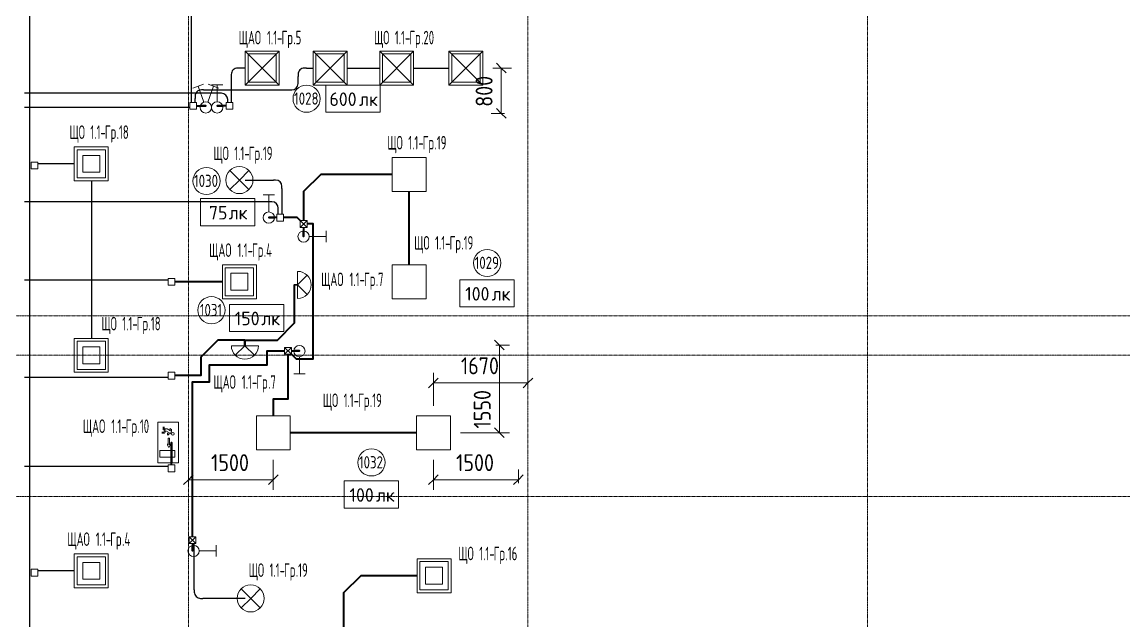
# Model space of a CAD drawing. Header units: millimetres. Extents: x -4730 to 98194, y -4296 to 93388.
# Drawn here: x 6559 to 26033, y 11800 to 22396 of the extents above; entities that cross this region are included whole.
import ezdxf

# ---------------------------------------------------------------- set-up
doc = ezdxf.new("R2010")
doc.units = ezdxf.units.MM
doc.linetypes.add('Линия сетки', pattern=[22.225, 12.7, -3.175, 3.175, -3.175])
for name, color, linetype, lineweight, true_color in [('Кабельные лотки', 5, 'Continuous', 25, 0x0000ff), ('Короба', 7, 'Continuous', 25, 0x008000), ('Соединительные детали коробов', 7, 'Continuous', 25, 0x008000), ('Типовые аннотации', 5, 'Continuous', 18, 0x0000ff)]:
    doc.layers.add(name, color=color, linetype=linetype, lineweight=lineweight, true_color=true_color)
for name, color, linetype, lineweight in [('Марки помещений', 7, 'Continuous', 9), ('Марки силовых электроприборов', 7, 'Continuous', 9), ('Оси', 7, 'Continuous', 9), ('Провода', 7, 'Continuous', 35), ('Размеры', 7, 'Continuous', 9), ('Размеры-120', 7, 'Continuous', 9)]:
    doc.layers.add(name, color=color, linetype=linetype, lineweight=lineweight)
doc.styles.add('GOST Common', font='GOST_Common.ttf', dxfattribs={"width": 0.6, "height": 240})
doc.styles.add('GOST Common_1', font='GOST_Common.ttf', dxfattribs={"width": 0.9, "height": 300})
doc.styles.add('GOST Common_2', font='GOST_Common.ttf', dxfattribs={"height": 240})
doc.styles.add('GOST Common_3', font='GOST_Common.ttf', dxfattribs={"width": 0.8, "height": 216})
doc.dimstyles.new('ADSK_Проверочный', dxfattribs={"dimscale": 304.8, "dimtxt": 301.714499, "dimasz": 0.556693, "dimexe": 0.590551, "dimexo": 0.590551, "dimgap": 0.19685, "dimtad": 1, "dimdec": 3, "dimrnd": 0.001, "dimdsep": 46, "dimtxsty": 'GOST Common_1', "dimblk1": 'OBLIQUE', "dimblk2": 'OBLIQUE', "dimsah": 1, "dimcen": 0.09, "dimazin": 0, "dimtfac": 1, "dimtdec": 4, "dimtix": 1, "dimtmove": 0, "dimatfit": 3, "dimfxl": 1, "dimtvp": 1, "dimtolj": 1, "dimtzin": 0, "dimarcsym": 2})
doc.dimstyles.new('ADSK_Проверочный_1', dxfattribs={"dimscale": 304.8, "dimtxt": 301.714499, "dimasz": 0.556693, "dimexe": 0.590551, "dimexo": 0.590551, "dimgap": 0.19685, "dimtad": 1, "dimdec": 3, "dimrnd": 0.001, "dimdsep": 46, "dimtxsty": 'GOST Common_1', "dimblk1": 'OBLIQUE', "dimblk2": 'OBLIQUE', "dimsah": 1, "dimcen": 0.09, "dimazin": 0, "dimtfac": 1, "dimtdec": 4, "dimtix": 1, "dimtmove": 2, "dimatfit": 3, "dimfxl": 1, "dimtvp": 1, "dimtolj": 1, "dimtzin": 0, "dimarcsym": 2})

# ---------------------------------------------------------------- blocks, each defined once
blk = doc.blocks.new('M_Короб_ отвод - Плоский торец - ПВХ - Стандартная-2386742-1-й этаж')
at = {"layer": 'Соединительные детали коробов'}
for p, q in [((0, 111.95), (0, 150.05)), ((-150.05, 0), (-111.95, 0))]:
    blk.add_line(p, q, dxfattribs=at)
blk.add_arc((-111.95, 111.95), 111.95, 270, 0, dxfattribs=at)
blk = doc.blocks.new('ADSK_Марка_Помещение_1_ГОСТ21-501-2011 - Номер-85995-1-й этаж')
at = {"layer": 'Марки помещений'}
blk.add_circle((0, 0), 2, dxfattribs=at)
blk = doc.blocks.new('DIMBLOCK128-1-й этаж')
at = {"layer": 'Размеры-120'}
for p, q in [((14995, 16680), (14910, 16765)), ((14935, 16680), (15175, 16680)), ((14995, 16680), (14935, 16680)), ((14995, 16680), (14995, 15130)), ((14995, 16680), (15079, 16595)), ((14995, 15130), (14910, 15215)), ((14310, 15130), (15175, 15130)), ((14995, 15130), (14310, 15130)), ((14995, 15130), (15079, 15045))]:
    blk.add_line(p, q, dxfattribs=at)
at = {"layer": 'Размеры-120', "color": 0, "insert": (14542, 15205), "char_height": 300, "width": 840.71, "attachment_point": 1, "rotation": 90, "line_spacing_factor": 1.022761, "style": 'GOST Common_1'}
blk.add_mtext('1550', dxfattribs=at)
blk = doc.blocks.new('_Oblique')
at = {"color": 0, "linetype": 'ByBlock', "lineweight": -2}
blk.add_line((-0.5, -0.5), (0.5, 0.5), dxfattribs=at)
blk = doc.blocks.new('DIMBLOCK129-1-й этаж')
at = {"layer": 'Размеры-120'}
for p, q in [((13830, 15607), (13830, 16192)), ((15500, 15952), (15500, 16192)), ((13830, 16012), (13745, 15927)), ((13830, 16012), (13915, 16096)), ((13830, 16012), (15500, 16012)), ((13830, 16012), (13830, 15607)), ((15500, 16012), (15415, 15927)), ((15500, 16012), (15585, 16096)), ((15500, 16012), (15500, 15952))]:
    blk.add_line(p, q, dxfattribs=at)
at = {"layer": 'Размеры-120', "color": 0, "insert": (14315, 16464), "char_height": 300, "width": 840.71, "attachment_point": 1, "line_spacing_factor": 1.022761, "style": 'GOST Common_1'}
blk.add_mtext('1670', dxfattribs=at)
blk = doc.blocks.new('DIMBLOCK130-1-й этаж')
at = {"layer": 'Размеры-120'}
for p, q in [((11000, 14652), (11000, 14119)), ((11000, 14299), (11000, 14652)), ((9500, 14239), (9500, 14479)), ((9500, 14299), (9415, 14214)), ((9500, 14299), (9585, 14384)), ((9500, 14299), (11000, 14299)), ((9500, 14299), (9500, 14239)), ((11000, 14299), (10915, 14214)), ((11000, 14299), (11085, 14384))]:
    blk.add_line(p, q, dxfattribs=at)
at = {"layer": 'Размеры-120', "color": 0, "insert": (9900, 14751), "char_height": 300, "width": 840.71, "attachment_point": 1, "line_spacing_factor": 1.022761, "style": 'GOST Common_1'}
blk.add_mtext('1500', dxfattribs=at)
blk = doc.blocks.new('DIMBLOCK131-1-й этаж')
at = {"layer": 'Размеры-120'}
for p, q in [((13830, 14652), (13830, 14119)), ((13830, 14299), (13830, 14652)), ((15330, 14239), (15330, 14479)), ((13830, 14299), (13745, 14214)), ((13830, 14299), (13915, 14384)), ((13830, 14299), (15330, 14299)), ((15330, 14299), (15245, 14214)), ((15330, 14299), (15415, 14384)), ((15330, 14299), (15330, 14239))]:
    blk.add_line(p, q, dxfattribs=at)
at = {"layer": 'Размеры-120', "color": 0, "insert": (14230, 14751), "char_height": 300, "width": 840.71, "attachment_point": 1, "line_spacing_factor": 1.022761, "style": 'GOST Common_1'}
blk.add_mtext('1500', dxfattribs=at)
blk = doc.blocks.new('DIMBLOCK133-1-й этаж')
at = {"layer": 'Размеры-120'}
for p, q in [((15027, 21580), (14942, 21665)), ((14882, 21580), (15207, 21580)), ((15027, 21580), (14882, 21580)), ((15027, 20780), (15027, 21580)), ((15027, 21580), (15112, 21495)), ((15027, 20780), (14942, 20865)), ((15087, 20780), (14847, 20780)), ((15027, 20780), (15112, 20695)), ((15027, 20780), (15087, 20780))]:
    blk.add_line(p, q, dxfattribs=at)
at = {"layer": 'Размеры-120', "color": 0, "insert": (14575, 20896), "char_height": 300, "width": 681.16, "attachment_point": 1, "rotation": 90, "line_spacing_factor": 1.022761, "style": 'GOST Common_1'}
blk.add_mtext('800', dxfattribs=at)
blk = doc.blocks.new('Морка помещения_освещённость_ - Морка помещения_освещённость_-1484368-1-й этаж')
at = {"layer": 'Марки помещений', "color": 190, "true_color": 0x8000ff}
for p, q in [((-4, 0), (-4, 4)), ((-4, 4), (4, 4)), ((4, 4), (4, 0)), ((4, 0), (-4, 0))]:
    blk.add_line(p, q, dxfattribs=at)

msp = doc.modelspace()

# ---------------------------------------------------------------- linework, layer by layer
at = {"layer": 'Кабельные лотки'}
msp.add_line((6695.0021, 278.1437), (6695.0021, 43288.1437), dxfattribs=at)
at = {"layer": 'Короба'}
for p, q in [((9553.4094, 20974.8259), (9553.4094, 22629.95)), ((10256.4094, 21429.95), (10256.4094, 20974.8259)), ((10507.3772, 21580), (10406.4594, 21580)), ((11436.4094, 21344.8759), (11436.4094, 21429.95)), ((11586.4594, 21580), (11707.3772, 21580)), ((12302.3772, 21580), (12884.764, 21580)), ((13479.764, 21580), (14107.3772, 21580)), ((10043.3594, 21134.8259), (6600, 21134.8259)), ((9616.4094, 20974.8259), (9616.4094, 21044.7759)), ((9766.4594, 21194.8259), (11286.3594, 21194.8259)), ((9524.9094, 20883.3259), (6600, 20883.3259)), ((10193.4094, 20974.8259), (10193.4094, 20984.7759)), ((7487.5, 19887.0899), (6840.798, 19887.0899)), ((7785, 19589.5899), (7785, 16797.5)), ((10500, 19600), (11001.45, 19600)), ((11151.5, 19449.95), (11151.5, 18994.7205)), ((10938.45, 19214.7205), (6600, 19214.7205)), ((11088.5, 18994.7205), (11088.5, 19064.6705)), ((9140, 17831.4979), (6600, 17831.4979)), ((9140, 16108.5), (6600, 16108.5)), ((9140, 14531.5), (6600, 14531.5)), ((9603.4799, 12350.05), (9603.4799, 13169.9295)), ((7487.5, 12687.0899), (6840.798, 12687.0899)), ((10500, 12200), (9753.5299, 12200))]:
    msp.add_line(p, q, dxfattribs=at)
at = {"layer": 'Оси', "linetype": 'Линия сетки'}
for p, q in [((9500, 93388.3703), (9500, -3096.3487)), ((15500, 93388.3703), (15500, -3096.3487)), ((21500, 93388.3703), (21500, -3096.3487)), ((98194.2682, 17200), (-3530.0173, 17200)), ((98194.2682, 16500), (-3530.0173, 16500)), ((98194.2682, 14000), (-3530.0173, 14000))]:
    msp.add_line(p, q, dxfattribs=at)
at = {"layer": 'Провода'}
for p, q in [((13400.3575, 18100), (13400.3575, 19400)), ((10100, 17800), (9260, 17799.998)), ((13530, 15130), (11300, 15130))]:
    msp.add_line(p, q, dxfattribs=at)
at = {"layer": 'Провода', "flags": 128}
for points in [[(9644.9094, 20914.8264), (9807.1667, 20914.8279), (9711.5202, 20914.8279)], [(10164.9094, 20914.8265), (10007.1667, 20914.8279), (10102.8132, 20914.8279)], [(13100, 19700), (11840.2199, 19700), (11535.4216, 19395.2), (11535.4244, 18883.1543)], [(11060, 18934.7211), (10920, 18934.7226), (11019.9958, 18934.7226)], [(11475.4247, 18883.1528), (11423.8537, 18934.7226), (11180, 18934.7209)], [(11319.9988, 16520), (11401.4165, 16438.5807), (11701.4165, 16438.5807), (11701.4165, 18827.4361), (11595.4247, 18827.4361)], [(11535.4234, 18763.1543), (11535.4199, 18600), (11535.4199, 18699.9998)], [(11430, 17743.9676), (11370, 17743.4515), (11370, 17068.2515), (11065.2, 16763.4515), (10496.4515, 16763.4515), (10497.1294, 16670)], [(10497.1553, 16670), (10496.4515, 16770), (10021.2515, 16770), (9716.4515, 16465.2), (9716.4515, 16140.0021), (9260, 16140.0002)], [(9571.9798, 13289.9295), (9571.975, 16029.9316), (9871.975, 16029.9316), (9871.975, 16329.9316), (10771.975, 16329.9316), (10891.975, 16329.9316), (10891.975, 16581.6192), (11200, 16581.6192)], [(11320, 16580.0006), (11460, 16580.0021), (11360.1595, 16580.0021)], [(11001.132, 15430), (11002.264, 15730), (11259.9952, 15730), (11259.9997, 16520)], [(9199.9994, 14560), (9199.9952, 14960), (9199.9952, 14594.9821)], [(9571.9783, 13169.9295), (9571.975, 13040), (9571.975, 13138.242)], [(13540, 12600), (12547.064, 12600), (12242.264, 12295.2), (12242.264, 6225.0426), (11761.9998, 6225.0408)]]:
    msp.add_lwpolyline(points, dxfattribs=at)
at = {"layer": 'Типовые аннотации', "color": 1, "true_color": 0xff0000}
for p, q in [((10502.6132, 21880), (11102.6132, 21880)), ((10502.6132, 21280), (10502.6132, 21880)), ((10502.6132, 21880), (11102.6132, 21280)), ((10502.6132, 21280), (11102.6132, 21880)), ((10552.6132, 21830), (11052.6132, 21830)), ((10552.6132, 21330), (10552.6132, 21830)), ((11052.6132, 21830), (11052.6132, 21330)), ((11102.6132, 21880), (11102.6132, 21280)), ((10107.1667, 21285.6433), (9907.1667, 21285.6433)), ((10007.1667, 20985.6433), (10007.1667, 21285.6433)), ((11102.6132, 21280), (10502.6132, 21280)), ((11052.6132, 21330), (10552.6132, 21330)), ((10100, 18100), (10700, 18100)), ((10100, 17500), (10100, 18100)), ((10150, 18050), (10650, 18050)), ((10150, 17550), (10150, 18050)), ((10250, 17950), (10250, 17650)), ((10550, 17950), (10250, 17950)), ((10550, 17650), (10550, 17950)), ((10650, 18050), (10650, 17550)), ((10700, 18100), (10700, 17500)), ((11430, 17985), (11430, 17505)), ((9140, 17859.9979), (9260, 17859.9979)), ((9140, 17739.9979), (9140, 17859.9979)), ((9260, 17739.9979), (9140, 17739.9979)), ((9260, 17859.9979), (9260, 17739.9979)), ((11430, 17745), (11599.7056, 17914.7056)), ((11430, 17745), (11599.7056, 17575.2944)), ((10650, 17550), (10150, 17550)), ((10250, 17650), (10550, 17650)), ((10700, 17500), (10100, 17500)), ((10738, 16670), (10258, 16670)), ((10498, 16670), (10328.2944, 16500.2944)), ((10498, 16670), (10667.7056, 16500.2944)), ((9140, 16200), (9260, 16200)), ((9140, 16080), (9140, 16200)), ((9260, 16200), (9260, 16080)), ((9260, 16080), (9140, 16080)), ((9140, 14560), (9260, 14560)), ((9140, 14440), (9140, 14560)), ((9260, 14440), (9140, 14440)), ((9260, 14560), (9260, 14440)), ((7482.736, 12987.0899), (8082.736, 12987.0899)), ((7482.736, 12387.0899), (7482.736, 12987.0899)), ((7532.736, 12937.0899), (8032.736, 12937.0899)), ((7532.736, 12437.0899), (7532.736, 12937.0899)), ((8032.736, 12937.0899), (8032.736, 12437.0899)), ((8082.736, 12987.0899), (8082.736, 12387.0899)), ((6720.798, 12715.5899), (6840.798, 12715.5899)), ((6720.798, 12595.5899), (6720.798, 12715.5899)), ((6840.798, 12715.5899), (6840.798, 12595.5899)), ((7632.736, 12837.0899), (7632.736, 12537.0899)), ((7932.736, 12837.0899), (7632.736, 12837.0899)), ((7932.736, 12537.0899), (7932.736, 12837.0899)), ((6840.798, 12595.5899), (6720.798, 12595.5899)), ((7632.736, 12537.0899), (7932.736, 12537.0899)), ((8082.736, 12387.0899), (7482.736, 12387.0899)), ((8032.736, 12437.0899), (7532.736, 12437.0899))]:
    msp.add_line(p, q, dxfattribs=at)
at = {"layer": 'Типовые аннотации'}
for p, q in [((11702.6132, 21880), (12302.6132, 21880)), ((11702.6132, 21280), (11702.6132, 21880)), ((11702.6132, 21880), (12302.6132, 21280)), ((11702.6132, 21280), (12302.6132, 21880)), ((11752.6132, 21830), (12252.6132, 21830)), ((11752.6132, 21330), (11752.6132, 21830)), ((12252.6132, 21830), (12252.6132, 21330)), ((12302.6132, 21880), (12302.6132, 21280)), ((12880, 21880), (13480, 21880)), ((12880, 21280), (12880, 21880)), ((12880, 21880), (13480, 21280)), ((12880, 21280), (13480, 21880)), ((12930, 21830), (13430, 21830)), ((12930, 21330), (12930, 21830)), ((13430, 21830), (13430, 21330)), ((13480, 21880), (13480, 21280)), ((14102.6132, 21880), (14702.6132, 21880)), ((14102.6132, 21280), (14102.6132, 21880)), ((14102.6132, 21880), (14702.6132, 21280)), ((14102.6132, 21280), (14702.6132, 21880)), ((14152.6132, 21830), (14652.6132, 21830)), ((14152.6132, 21330), (14152.6132, 21830)), ((14652.6132, 21830), (14652.6132, 21330)), ((14702.6132, 21880), (14702.6132, 21280)), ((9576.3894, 21227.3184), (9764.3279, 21295.7224)), ((9772.9647, 20979.6126), (9670.3586, 21261.5204)), ((9841.3687, 20979.6126), (9943.9747, 21261.5204)), ((10037.944, 21227.3184), (9850.0055, 21295.7224)), ((12302.6132, 21280), (11702.6132, 21280)), ((12252.6132, 21330), (11752.6132, 21330)), ((13480, 21280), (12880, 21280)), ((13430, 21330), (12930, 21330)), ((14702.6132, 21280), (14102.6132, 21280)), ((14652.6132, 21330), (14152.6132, 21330)), ((7482.736, 20187.0899), (8082.736, 20187.0899)), ((7482.736, 19587.0899), (7482.736, 20187.0899)), ((7532.736, 20137.0899), (8032.736, 20137.0899)), ((7532.736, 19637.0899), (7532.736, 20137.0899)), ((8032.736, 20137.0899), (8032.736, 19637.0899)), ((8082.736, 20187.0899), (8082.736, 19587.0899)), ((7632.736, 20037.0899), (7632.736, 19737.0899)), ((7932.736, 20037.0899), (7632.736, 20037.0899)), ((7932.736, 19737.0899), (7932.736, 20037.0899)), ((13100, 20000), (13700, 20000)), ((13100, 19400), (13100, 20000)), ((13700, 20000), (13700, 19400)), ((7632.736, 19737.0899), (7932.736, 19737.0899)), ((10400, 19600), (10230.2944, 19769.7056)), ((10400, 19600), (10569.7056, 19769.7056)), ((8082.736, 19587.0899), (7482.736, 19587.0899)), ((8032.736, 19637.0899), (7532.736, 19637.0899)), ((10400, 19600), (10230.2944, 19430.2944)), ((10400, 19600), (10569.7056, 19430.2944)), ((11020, 19335.6433), (10820, 19335.6433)), ((10920, 19035.6433), (10920, 19335.6433)), ((13700, 19400), (13100, 19400)), ((11935.6433, 18500), (11935.6433, 18700)), ((11635.6433, 18600), (11935.6433, 18600)), ((13100, 18100), (13700, 18100)), ((13100, 17500), (13100, 18100)), ((13700, 18100), (13700, 17500)), ((13700, 17500), (13100, 17500)), ((7482.736, 16800), (8082.736, 16800)), ((7482.736, 16200), (7482.736, 16800)), ((7532.736, 16750), (8032.736, 16750)), ((7532.736, 16250), (7532.736, 16750)), ((8032.736, 16750), (8032.736, 16250)), ((8082.736, 16800), (8082.736, 16200)), ((7632.736, 16650), (7632.736, 16350)), ((7932.736, 16650), (7632.736, 16650)), ((7932.736, 16350), (7932.736, 16650)), ((11460, 16474.3567), (11460, 16174.3567)), ((8082.736, 16200), (7482.736, 16200)), ((8032.736, 16250), (7532.736, 16250)), ((7632.736, 16350), (7932.736, 16350)), ((11360, 16174.3567), (11560, 16174.3567)), ((10700, 15430), (11300, 15430)), ((10700, 14830), (10700, 15430)), ((11300, 15430), (11300, 14830)), ((13530, 15430), (14130, 15430)), ((13530, 14830), (13530, 15430)), ((14130, 15430), (14130, 14830)), ((11300, 14830), (10700, 14830)), ((14130, 14830), (13530, 14830)), ((9990.6433, 12940), (9990.6433, 13140)), ((9690.6433, 13040), (9990.6433, 13040)), ((13540, 12900), (14140, 12900)), ((13540, 12300), (13540, 12900)), ((14140, 12900), (14140, 12300)), ((13590, 12850), (14090, 12850)), ((13590, 12350), (13590, 12850)), ((13690, 12750), (13690, 12450)), ((13990, 12750), (13690, 12750)), ((13990, 12450), (13990, 12750)), ((14090, 12850), (14090, 12350)), ((10600, 12200), (10430.2944, 12369.7056)), ((10600, 12200), (10769.7056, 12369.7056)), ((14140, 12300), (13540, 12300)), ((14090, 12350), (13590, 12350)), ((13690, 12450), (13990, 12450)), ((10600, 12200), (10430.2944, 12030.2944)), ((10600, 12200), (10769.7056, 12030.2944))]:
    msp.add_line(p, q, dxfattribs=at)
at = {"layer": 'Типовые аннотации', "color": 16, "true_color": 0x800000}
for p, q in [((9524.9094, 20974.8259), (9644.9094, 20974.8259)), ((9524.9094, 20854.8259), (9524.9094, 20974.8259)), ((9644.9094, 20854.8259), (9524.9094, 20854.8259)), ((9644.9094, 20974.8259), (9644.9094, 20854.8259)), ((6720.798, 19915.5899), (6840.798, 19915.5899)), ((6720.798, 19795.5899), (6720.798, 19915.5899)), ((6840.798, 19915.5899), (6840.798, 19795.5899)), ((6840.798, 19795.5899), (6720.798, 19795.5899)), ((11060, 18994.7205), (11180, 18994.7205)), ((11060, 18874.7205), (11060, 18994.7205)), ((11180, 18994.7205), (11180, 18874.7205)), ((11180, 18874.7205), (11060, 18874.7205)), ((11200, 16640), (11320, 16640)), ((11200, 16520), (11200, 16640)), ((11200, 16640), (11320, 16520)), ((11200, 16520), (11320, 16640)), ((11320, 16640), (11320, 16520)), ((11320, 16520), (11200, 16520))]:
    msp.add_line(p, q, dxfattribs=at)
at = {"layer": 'Типовые аннотации', "color": 7}
for p, q in [((10164.9094, 20974.8259), (10284.9094, 20974.8259)), ((10164.9094, 20854.8259), (10164.9094, 20974.8259)), ((10284.9094, 20854.8259), (10164.9094, 20854.8259)), ((10284.9094, 20974.8259), (10284.9094, 20854.8259)), ((11475.4247, 18883.1543), (11595.4247, 18883.1543)), ((11475.4247, 18763.1543), (11475.4247, 18883.1543)), ((11475.4247, 18883.1543), (11595.4247, 18763.1543)), ((11475.4247, 18763.1543), (11595.4247, 18883.1543)), ((11595.4247, 18763.1543), (11475.4247, 18763.1543)), ((11595.4247, 18883.1543), (11595.4247, 18763.1543)), ((9511.9799, 13289.9295), (9631.9799, 13289.9295)), ((9511.9799, 13169.9295), (9511.9799, 13289.9295)), ((9511.9799, 13289.9295), (9631.9799, 13169.9295)), ((9511.9799, 13169.9295), (9631.9799, 13289.9295)), ((9631.9799, 13289.9295), (9631.9799, 13169.9295)), ((9631.9799, 13169.9295), (9511.9799, 13169.9295))]:
    msp.add_line(p, q, dxfattribs=at)
at = {"layer": 'Типовые аннотации', "color": 96, "true_color": 0x008000}
for p, q in [((8961.7452, 15314.9821), (9321.7452, 15314.9821)), ((8961.7452, 14594.9821), (8961.7452, 15314.9821)), ((9055.6279, 15180.2637), (9055.6279, 15234.2637)), ((9073.6279, 15234.2637), (9073.6279, 15198.2637)), ((9073.6279, 15198.2637), (9121.6279, 15198.2637)), ((9121.6279, 15198.2637), (9183.9817, 15162.2637)), ((9183.9817, 15177.4791), (9161.8048, 15190.2829)), ((9170.8048, 15205.8714), (9201.9817, 15187.8714)), ((9321.7452, 15314.9821), (9321.7452, 14594.9821)), ((9030.0202, 15140.733), (9067.6279, 15140.733)), ((9078.0202, 15122.733), (9030.0202, 15122.733)), ((9090.4509, 15180.2637), (9055.6279, 15180.2637)), ((9067.6279, 15140.733), (9090.4509, 15180.2637)), ((9102.0202, 15164.3022), (9078.0202, 15122.733)), ((9164.374, 15128.3022), (9102.0202, 15164.3022)), ((9129.9817, 15086.3022), (9129.9817, 15128.3022)), ((9163.7977, 15034.461), (9139.7977, 15034.461)), ((9139.7977, 15034.461), (9139.7977, 14914.461)), ((9177.9817, 15110.3022), (9147.9817, 15110.3022)), ((9147.9817, 15110.3022), (9147.9817, 15086.3022)), ((9163.7977, 14914.461), (9163.7977, 15034.461)), ((9201.9817, 15151.8714), (9177.9817, 15110.3022)), ((9201.9817, 15187.8714), (9201.9817, 15151.8714)), ((9259.594, 14816.359), (8995.594, 14816.359)), ((8995.594, 14816.359), (8995.594, 14696.359)), ((9139.7977, 14914.461), (9127.7977, 14935.2456)), ((9127.7977, 14935.2456), (9127.7977, 14911.2456)), ((9127.7977, 14911.2456), (9151.7977, 14869.6764)), ((9151.7977, 14869.6764), (9175.7977, 14911.2456)), ((9175.7977, 14935.2456), (9163.7977, 14914.461)), ((9175.7977, 14911.2456), (9175.7977, 14935.2456)), ((9259.594, 14696.359), (9259.594, 14816.359)), ((8995.594, 14696.359), (9259.594, 14696.359)), ((9321.7452, 14594.9821), (8961.7452, 14594.9821))]:
    msp.add_line(p, q, dxfattribs=at)
at = {"layer": 'Типовые аннотации'}
for centre, radius in [((9807.1667, 20885.6433), 100), ((10400, 19600), 240), ((10920, 18935.6433), 100), ((11535.6433, 18600), 100), ((11460, 16574.3567), 100), ((9590.6433, 13040), 100), ((10600, 12200), 240)]:
    msp.add_circle(centre, radius, dxfattribs=at)
at = {"layer": 'Типовые аннотации', "color": 1, "true_color": 0xff0000}
msp.add_circle((10007.1667, 20885.6433), 100, dxfattribs=at)
at = {"layer": 'Типовые аннотации', "color": 96, "true_color": 0x008000}
msp.add_circle((9222.5129, 15112.3049), 24, dxfattribs=at)
at = {"layer": 'Типовые аннотации', "color": 1, "true_color": 0xff0000}
for centre, start, end in [((11430, 17745), 270, 90), ((10498, 16670), 180, 360)]:
    msp.add_arc(centre, 240, start, end, dxfattribs=at)

# ---------------------------------------------------------------- block references
at = {"layer": 'Марки помещений', "xscale": 120, "yscale": 120, "zscale": 120}
for p in [(11587.9313, 21038.5511), (9819.6596, 19583.1321), (14778.987, 18133.3561), (9906.3845, 17298.0207), (12734.5452, 14605.0445)]:
    msp.add_blockref('ADSK_Марка_Помещение_1_ГОСТ21-501-2011 - Номер-85995-1-й этаж', p, dxfattribs=at)
at = {"layer": 'Марки помещений', "color": 190, "true_color": 0x8000ff, "xscale": 120, "yscale": 120, "zscale": 120}
for p in [(12408.0068, 20798.5511), (10190.7197, 18791.2999), (14778.987, 17355.7707), (10707.0028, 16919.8437), (12734.5452, 13797.628)]:
    msp.add_blockref('Морка помещения_освещённость_ - Морка помещения_освещённость_-1484368-1-й этаж', p, dxfattribs=at)
at = {"layer": 'Соединительные детали коробов'}
for p, rotation in [((10256.4094, 21580), 180), ((11436.4094, 21580), 180), ((9616.4094, 21194.8259), 180), ((10193.4094, 21134.8259), 90), ((11151.5, 19600), 90), ((11088.5, 19214.7205), 90), ((9603.4799, 12200), 270)]:
    msp.add_blockref('M_Короб_ отвод - Плоский торец - ПВХ - Стандартная-2386742-1-й этаж', p, dxfattribs=dict(at, rotation=rotation))
msp.add_blockref('M_Короб_ отвод - Плоский торец - ПВХ - Стандартная-2386742-1-й этаж', (11436.4094, 21194.8259), dxfattribs=at)

# ---------------------------------------------------------------- texts
at = {"layer": 'Марки помещений', "char_height": 216, "attachment_point": 1, "style": 'GOST Common_3'}
for s, insert, width in [('1028', (11366.8154, 21149.3383), 546.4302), ('1030', (9598.5436, 19693.9193), 546.4302), ('1029', (14557.8711, 18244.1433), 546.4302), ('1031', (9701.1086, 17408.8079), 507.9492), ('1032', (12513.4293, 14715.8317), 546.4302)]:
    msp.add_mtext(s, dxfattribs=dict(at, insert=insert, width=width))
at = {"layer": 'Марки помещений', "color": 190, "true_color": 0x8000ff, "char_height": 240, "attachment_point": 1, "style": 'GOST Common_2'}
for s, insert, width in [('600', (11991.923, 21150.263), 634.9365), ('лк', (12515.798, 21150.263), 413.67075), ('75', (9862.2359, 19143.0119), 423.291), ('лк', (10211.4859, 19143.0119), 413.67075), ('100', (14391.1032, 17707.4827), 567.59475), ('лк', (14859.4157, 17707.4827), 413.67075), ('150', (10319.119, 17271.5557), 567.59475), ('лк', (10787.4315, 17271.5557), 413.67075), ('100', (12346.6613, 14149.34), 567.59475), ('лк', (12814.9738, 14149.34), 413.67075)]:
    msp.add_mtext(s, dxfattribs=dict(at, insert=insert, width=width))
at = {"layer": 'Марки силовых электроприборов', "char_height": 240, "attachment_point": 1, "style": 'GOST Common'}
for s, insert, width in [('ЩАО', (10387.1785, 22240.1824), 502.17705), (' 1.1-', (10801.516, 22240.1824), 415.5948), ('Гр', (11144.416, 22240.1824), 253.9746), ('.5', (11353.966, 22240.1824), 178.93665), ('ЩО', (12778.9653, 22240.1824), 340.55685), (' 1.1-', (13059.9528, 22240.1824), 415.5948), ('Гр', (13402.8528, 22240.1824), 253.9746), ('.20', (13612.4028, 22240.1824), 305.92395), ('ЩО', (7398.2614, 20567.2723), 340.55685), (' 1.1-', (7679.2489, 20567.2723), 415.5948), ('Гр', (8022.1489, 20567.2723), 253.9746), ('.18', (8231.6989, 20567.2723), 265.5189), ('ЩО', (13015.5253, 20380.1824), 340.55685), (' 1.1-', (13296.5128, 20380.1824), 415.5948), ('Гр', (13639.4128, 20380.1824), 253.9746), ('.19', (13848.9628, 20380.1824), 265.5189), ('ЩО', (9941.5063, 20193.0117), 340.55685), (' 1.1-', (10222.4938, 20193.0117), 415.5948), ('Гр', (10565.3938, 20193.0117), 253.9746), ('.19', (10774.9438, 20193.0117), 265.5189), ('ЩО', (13490.3172, 18609.5239), 340.55685), (' 1.1-', (13771.3047, 18609.5239), 415.5948), ('Гр', (14114.2047, 18609.5239), 253.9746), ('.19', (14323.7547, 18609.5239), 265.5189), ('ЩАО', (9865.1863, 18479.8768), 502.17705), (' 1.1-', (10279.5238, 18479.8768), 415.5948), ('Гр', (10622.4238, 18479.8768), 253.9746), ('.4', (10831.9738, 18479.8768), 196.2531), ('ЩАО', (11844.0853, 17963.2258), 502.17705), (' 1.1-', (12258.4228, 17963.2258), 415.5948), ('Гр', (12601.3228, 17963.2258), 253.9746), ('.7', (12810.8728, 17963.2258), 178.93665), ('ЩО', (7961.9445, 17180.1824), 340.55685), (' 1.1-', (8242.932, 17180.1824), 415.5948), ('Гр', (8585.832, 17180.1824), 253.9746), ('.18', (8795.382, 17180.1824), 265.5189), ('ЩАО', (9941.7947, 16146.8818), 502.17705), (' 1.1-', (10356.1322, 16146.8818), 415.5948), ('Гр', (10699.0322, 16146.8818), 253.9746), ('.7', (10908.5822, 16146.8818), 178.93665), ('ЩО', (11873.7815, 15823.9783), 340.55685), (' 1.1-', (12154.769, 15823.9783), 415.5948), ('Гр', (12497.669, 15823.9783), 253.9746), ('.19', (12707.219, 15823.9783), 265.5189), ('ЩАО', (7634.5125, 15365.3869), 502.17705), (' 1.1-', (8048.85, 15365.3869), 415.5948), ('Гр', (8391.75, 15365.3869), 253.9746), ('.10', (8601.3, 15365.3869), 265.5189), ('ЩАО', (7360.1014, 13367.2723), 502.17705), (' 1.1-', (7774.4389, 13367.2723), 415.5948), ('Гр', (8117.3389, 13367.2723), 253.9746), ('.4', (8326.8889, 13367.2723), 196.2531), ('ЩО', (14269.936, 13113.6149), 340.55685), (' 1.1-', (14550.9235, 13113.6149), 415.5948), ('Гр', (14893.8235, 13113.6149), 253.9746), ('.16', (15103.3735, 13113.6149), 265.5189), ('ЩО', (10564.5519, 12819.5712), 340.55685), (' 1.1-', (10845.5394, 12819.5712), 415.5948), ('Гр', (11188.4394, 12819.5712), 253.9746), ('.19', (11397.9894, 12819.5712), 265.5189)]:
    msp.add_mtext(s, dxfattribs=dict(at, insert=insert, width=width))

# ---------------------------------------------------------------- dimensions: what is measured, and where the dimension line sits
at = {"layer": 'Размеры'}
dim = msp.add_linear_dim(base=(15026.6664, 21580), p1=(14906.6845, 20780), p2=(14702.3772, 21580), angle=90, dimstyle='ADSK_Проверочный', override={"dimpost": '<>', "dimfxl": 825.676385}, dxfattribs=at)
dim.commit()
dim.dimension.update_dxf_attribs({"geometry": 'DIMBLOCK133-1-й этаж', "text_midpoint": (14816.6664, 21180)})
dim = msp.add_linear_dim(base=(14994.5356, 15130), p1=(15114.5175, 16680), p2=(14129.764, 15130), angle=90, dimstyle='ADSK_Проверочный_1', override={"dimpost": '<>', "dimfxl": 1836.365821}, dxfattribs=at)
dim.commit()
dim.dimension.update_dxf_attribs({"geometry": 'DIMBLOCK128-1-й этаж', "text_midpoint": (14742.4871, 15625.7385), "dimtype": 160, "text_rotation": 90})
for base, p1, p2, override, picture, middle in [((15500, 16011.5517), (13830, 15427.5), (15500, 16131.5336), {"dimpost": '<>', "dimfxl": 1812.336424}, 'DIMBLOCK129-1-й этаж', (14665, 16221.5517)), ((11000, 14299.098), (9500, 14419.0799), (11000, 14832.5), {"dimpost": '<>', "dimfxl": 1555.929368}, 'DIMBLOCK130-1-й этаж', (10250, 14509.098)), ((15330, 14299.098), (13830, 14832.5), (15330, 14419.0799), {"dimpost": '<>', "dimfxl": 1555.929368}, 'DIMBLOCK131-1-й этаж', (14580, 14509.098))]:
    dim = msp.add_linear_dim(base=base, p1=p1, p2=p2, dimstyle='ADSK_Проверочный', override=override, dxfattribs=at)
    dim.commit()
    dim.dimension.update_dxf_attribs({"geometry": picture, "text_midpoint": middle})

doc.saveas('drawing.dxf')
